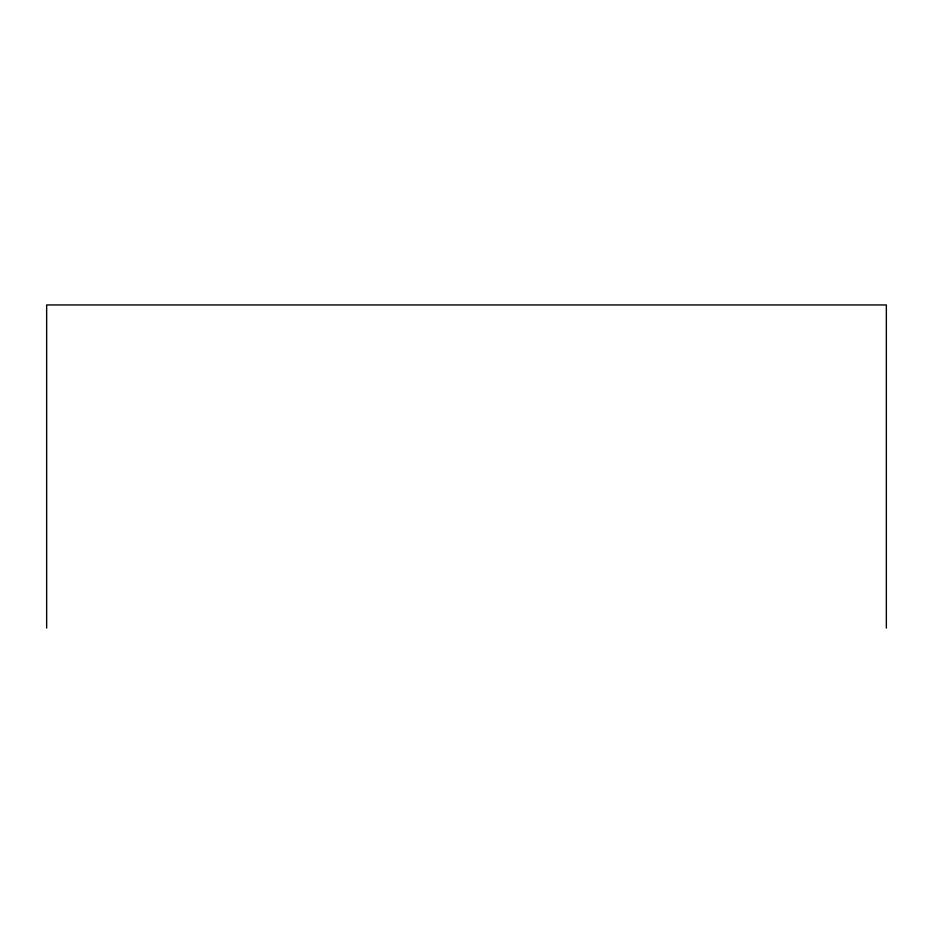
<?xml version="1.0" encoding="UTF-8"?>
<svg xmlns="http://www.w3.org/2000/svg" width="933" height="933" viewBox="0 0 933 933"><rect width="100%" height="100%" fill="white"/><g stroke="black" fill="none" stroke-linecap="round" stroke-linejoin="round"><path stroke-width="1.4" d="M886.35 628.049L886.35 304.951L46.65 304.951L46.65 628.049"/></g></svg>
